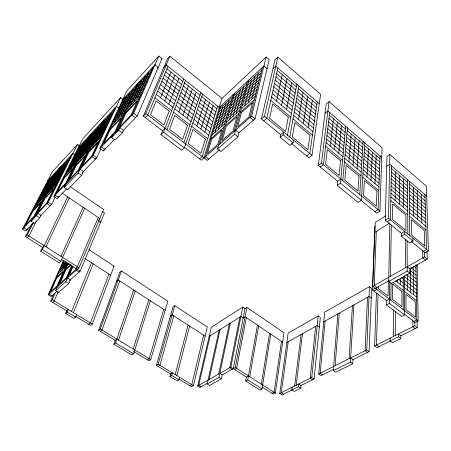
<?xml version="1.0" encoding="UTF-8"?>
<svg xmlns="http://www.w3.org/2000/svg" width="451" height="451" viewBox="0 0 451 451"><rect width="100%" height="100%" fill="white"/><g stroke="black" fill="none" stroke-linecap="round" stroke-linejoin="round"><path stroke-width="0.68" d="M403.262 309.623L403.284 276.897M403.538 207.556L403.555 178.991M400.279 284.378L400.302 278.222M400.832 338.594L400.843 335.764L398.436 333.982L398.419 336.807L400.832 338.594L392.494 342.726L390.081 340.967L390.126 338.149M401.39 236.228L401.401 233.364L404.637 231.397L404.637 234.261L412.93 241.054L409.677 242.988L401.39 236.228L404.637 234.261M399.349 204.044L399.53 175.535M397.263 282.027L397.28 279.558M395.217 335.595L395.459 311.703M393.306 336.553L393.638 309.876M395.132 200.509L395.488 172.056M390.82 300.146L391.096 283.081M374.944 226.092L372.419 289.942L386.535 300.654L386.439 304.921L401.717 316.461L404.637 314.945L389.348 303.354L389.743 281.339M390.448 276.283L391.333 224.756M388.367 280.798L388.063 296.048L378.209 288.527L378.276 286.453M407.208 266.744L409.846 268.841L409.88 273.154L391.355 283.538L388.717 281.497L389.839 223.628M391.468 165.793L390.465 219.761L387.246 221.791M411.385 241.527L425.192 252.819L428.45 250.953L388.508 218.154L389.867 154.473L386.93 156.536L385.289 220.189L401.88 233.759M378.09 294.131L376.455 345.009L378.846 346.729M390.713 340.815L377.008 347.648L374.618 345.928L376.433 293.009M376.794 287.366L376.72 289.401L373.845 291.025M361.076 200.396L376.72 213.193L379.928 211.113L382.065 147.697L329.067 101.627L326.203 103.967L318.321 165.432L337.698 181.285L337.292 185.474L358.139 202.454L361.341 200.295L364.825 142.837M380.058 155.967L378.118 209.625L374.911 211.711M376.309 231.436L374.279 285.483L376.884 287.473M404.491 314.285L415.241 322.442L418.162 320.965L372.695 286.385L375.215 222.518L385.797 215.764M337.85 313.941L333.278 370.604L335.634 372.21L352.767 363.748L353.009 359.605L369.115 351.577L371.68 288.307L369.476 286.633L324.681 312.222L318.688 373.986L321.016 375.553L333.509 369.324M374.978 183.619L376.168 155.448M369.115 351.577L366.736 349.88L369.476 286.633M367.514 297.316L365.101 350.703L367.48 352.394M370.998 180.282L372.351 152.167M366.99 176.922L368.518 148.869M352.767 363.748L350.388 362.097L353.917 304.938M349.068 358.742L352.434 305.772M359.74 194.533L363.111 141.36M357.102 168.629L359.047 140.729M353.015 165.201L355.134 137.369M335.127 365.738L339.287 313.135M348.899 161.757L351.205 133.986M342.766 180.597L347.49 127.892M337.292 185.474L340.466 183.219L345.731 126.381M325.137 321.067L320.154 373.248L322.488 374.82M338.746 153.239L341.492 125.637M300.343 385.853L314.071 379.009L320.34 317.459L318.186 315.925L288.133 333.092L279.783 393.498L282.067 394.963L292.101 389.957M279.783 393.498L311.748 377.464L318.186 315.925M315.683 326.361L310.17 378.254L312.487 379.798M334.546 149.721L337.478 122.187M330.324 146.18L333.447 118.714M300.772 388.159L301.082 385.487L298.771 383.976L298.455 386.648L291.825 389.952L294.137 391.445L300.772 388.159L298.455 386.648M296.217 385.255L302.458 333.774M329.709 112.57L323.412 164.705L320.283 167.039M294.695 386.022L301.014 334.58M318.321 165.432L321.445 163.087L329.067 101.627M291.825 389.952L292.163 387.291M288.24 341.74L281.249 392.765L283.538 394.23M291.555 143.553L308.884 157.726L311.996 155.336L319.24 103.55M262.29 387.155L273.261 394.135L275.358 393.075L284.006 332.753L246.911 307.413L244.978 308.642L233.274 368.653L230.856 367.114L197.662 386.017L200.03 387.46L207.499 383.237M317.233 101.819L309.803 153.537L306.697 155.933M281.475 341.373L274.101 392.269L271.998 393.334M308.174 127.61L312.289 100.528M248.439 375.903L246.376 377.03L245.665 380.977L259.939 390.019L262.031 388.931L270.752 334.123M261.383 384.156L269.546 333.306M303.36 123.574L307.7 96.582M298.511 119.515L303.078 92.607M280.116 137.329L283.194 134.804L283.707 132.104L280.64 134.629L280.116 137.329L289.97 145.369L293.065 142.888L293.533 140.171M249.747 376.737L258.643 325.938M245.665 380.977L247.74 379.855L257.425 325.109M289.767 137.081L298.889 86.011M287.501 135.221L296.826 84.23M219.124 330.166L207.184 383.987L209.58 385.458L221.407 378.823L222.219 374.911L235.27 367.503L246.911 307.413M246.342 317.617L236.595 368.349L234.548 369.504M286.532 109.469L291.656 82.787M230.856 367.114L242.79 307.108L245.028 308.636M239.864 317.132L229.734 367.751L232.158 369.29M281.571 105.308L286.932 78.722M207.184 383.987L218.994 377.318L230.388 323.085M218.729 374.02L229.35 323.739M276.576 101.12L282.174 74.635M209.101 379.505L220.133 329.529M277.951 67.96L266.829 118.241L263.79 120.851M280.629 134.618L261.462 118.946L264.495 116.33L277.855 57.114L320.571 94.248L319.269 103.578L275.82 66.128L272.996 68.715M261.462 118.946L275.065 59.69L277.855 57.114M197.662 386.017L211.305 327.229L242.79 307.108M210.155 335.803L198.688 385.436L201.056 386.879M178.602 378.84L191.562 386.71L193.411 385.65L207.308 326.93L174.768 305.699L173.049 306.905L156.418 365.378L171.008 374.234M203.598 335.127L191.771 384.652L189.922 385.718M233.099 94.654L217.562 148.988L220.905 151.575L237.925 136.822L238.962 132.808L255.04 118.799L269.213 59.645L266.175 57.023L221.999 98.436L204.055 157.918M184.256 147.184L201.439 160.218L251.647 116.031L266.175 57.023M262.437 67.413L250.012 117.469L253.406 120.225M251.731 99.429L258.378 73.13M169.864 376.506L171.684 375.401L172.361 372.847L170.546 373.952L169.864 376.506L177.158 380.92L178.991 379.832L179.639 377.273M176.848 375.576L189.623 326.107M248.208 102.597L254.984 76.275M244.718 105.737L251.613 79.393M175.174 374.555L188.056 325.098M217.562 148.988L234.537 134.139L248.958 79.928M234.035 131.512L247.486 81.293M236.324 113.297L243.506 86.902M232.941 116.341L240.242 89.929M173.798 315.892L159.925 365.276L158.126 366.415M229.593 119.357L237 92.929M156.418 365.378L158.211 364.239L174.768 305.699M220.212 143.655L234.514 93.34M221.52 126.618L229.193 100.161M133.643 351.549L148.948 360.839L150.73 359.678L167.89 301.206L121.488 270.938L119.848 272.274L98.6 330.273L115.185 340.342L116.916 339.107M218.273 129.544L226.047 103.076M163.736 309.392L149.151 358.72L147.37 359.881M215.048 132.447L222.924 105.962M220.607 106.261L205.436 156.644L208.728 159.152M217.653 106.194L202.245 156.536L199.63 158.842M204.822 132.166L213.103 105.754M115.185 340.342L113.877 344.164L131.833 355.01L133.597 353.821L150.341 300.749M133.197 349.012L148.841 299.78M200.858 129.076L209.326 102.732M196.873 125.976L205.532 99.694M118.562 340.105L135.193 290.968M165.083 128.242L162.546 130.711L161.046 134.64L181.809 150.318L184.403 147.939L202.578 94.101M113.877 344.164L115.614 342.929L133.659 289.982M183.89 142.561L200.881 92.743M187.047 118.325L196.174 92.207M182.993 115.168L192.312 89.118M119.752 281.001L101.982 330.014L100.274 331.288M178.912 111.995L188.428 86.011M98.6 330.273L100.302 328.993L121.488 270.938M166.988 129.691L185.474 80.379M75.283 316.112L90.566 325.391L92.252 324.089L114.109 266.113L89.072 249.781M108.967 274.033L90.392 322.955L88.706 324.258M161.046 134.64L163.6 132.166L183.737 78.987M168.854 104.164L178.861 78.356M164.705 100.934L174.909 75.193M65.637 313.422L67.289 312.064L68.332 309.533L66.686 310.891L65.637 313.422L73.936 318.44L75.599 317.109L76.614 314.572M160.533 97.681L170.94 72.019M73.434 312.639L93.21 263.863M71.529 311.478L91.44 262.719M167.981 66.348L147.77 115.061L145.267 117.604M69.46 280.511L80.103 271.231L104.514 212.9L102.371 211.44M162.546 130.711L143.322 116.132L145.82 113.579L169.875 56.178L222.055 98.431M77.183 269.399L78.981 267.821L103.589 209.495L69.905 186.494M143.322 116.132L167.53 58.692L169.875 56.178M76.997 268.306L76.185 270.222L79.122 272.088M59.622 270.375L67.667 263.102L55.546 290.709L58.438 292.485L68.772 283.527L70.407 279.682L67.498 277.855M98.273 217.517L77.358 266.789L75.565 268.368M72.977 266.502L69.212 275.251L75.96 269.309M66.551 278.69L72.053 265.955M55.546 290.709L65.846 281.695L72.442 266.389M123.072 130.615L137.256 115.986L162.01 58.596L158.831 56.037L126.849 90.803L99.919 148.458L103.369 150.938L114.667 139.286M71.765 265.278L66.365 277.76L59.831 283.516L65.823 269.833L71.14 265.075M58.078 291.972L54.182 300.924L52.558 302.317M66.889 311.015L50.613 301.133L53.703 294.108M99.919 148.458L133.693 113.291L158.831 56.037M50.613 301.133L52.231 299.735L55.315 292.705M58.14 286.081L68.09 263.39M64.172 268.26L66.844 262.2M153.363 66.539L132.002 115.056L135.559 117.734M60.141 271.891L64.516 262.037L62.531 263.841M137.352 98.414L148.672 72.893M122.238 132.87L123.388 130.288L119.87 127.689L118.709 130.266L111.707 137.538L115.219 140.098L122.238 132.87L118.709 130.266M62.153 270.081L65.795 261.845M57.035 291.34L51.036 296.572L48.184 294.836L63.58 260.323M63.969 260.616L49.074 294.052L51.927 295.788M133.693 102.281L145.109 76.732M130.08 106.109L141.586 80.537M44.249 245.677L42.524 247.357L40.675 251.184L59.126 262.86L60.891 261.242L84.664 208.317M60.97 256.337L83.136 207.285M117.164 130.502L139.224 81.817M115.557 132.177L137.685 83.474M121.398 115.293L133.118 89.664M111.707 137.538L112.885 134.956M117.92 118.979L129.719 93.329M103.369 150.938L103.95 149.67M105.483 148.086L104.903 149.354L101.447 146.868L124.188 98.053M114.469 122.621L126.353 96.959M96.007 157.873L95.415 159.141L91.993 156.711L115.118 107.857M82.116 172.857L96.779 157.737L100.917 148.841M66.511 188.963L57.17 198.592L53.889 196.388L93.351 155.302L120.603 97.591L123.168 99.536M90.115 134.86L64.149 187.588L67.503 189.865L81.58 175.394L83.424 171.515L80.041 169.159M98.78 139.229L111.014 113.505M45.934 246.753L69.274 197.916M95.826 142.353L108.116 116.623M92.895 145.453L105.252 119.718M64.149 187.588L78.175 173.026L103.617 120.276M40.675 251.184L42.405 249.51L67.718 196.867M78.745 170.512L102.366 121.629M67.503 189.865L68.039 188.76M85.853 152.9L98.352 127.159M83.018 155.899L95.573 130.153M80.21 158.87L92.816 133.124M67.3 182.429L91.316 133.558M73.457 166.019L86.186 140.272M58.991 196.1L58.371 197.358L55.084 195.148L79.494 146.333M70.734 168.9L83.514 143.153M40.348 215.944L51.521 204.421L55.27 196.907M68.039 171.746L80.864 146.011M53.889 196.388L82.792 138.688L120.603 97.591M33.943 222.552L25.713 231.042L22.55 229.023L48.263 202.251L77.38 144.568L79.838 146.31M54.537 186.037L67.588 160.33M39.711 217.827L41.002 215.274L37.777 213.165L36.475 215.713L31.153 221.244L34.366 223.324L39.711 217.827L36.475 215.713M71.636 154.823L46.983 203.581L50.236 205.746M51.741 188.997L64.831 163.301M36.508 220.956L28.915 235.901L27.218 237.626M48.973 191.929L62.103 166.244M42.524 247.357L25.498 236.533L27.19 234.802L33.554 222.354M34.496 216.581L59.493 167.941M35.719 215.307L60.682 166.65M25.498 236.533L31.874 224.091M42.309 198.976L55.535 173.319M31.153 221.244L32.461 218.701M27.528 228.584L26.891 229.83L23.723 227.8L48.979 179.295M39.626 201.811L52.891 176.172M36.971 204.619L50.275 178.996M22.55 229.023L52.463 171.656L77.38 144.568M47.834 180.53L72.893 153.464L74.889 154.868M78.339 147.584L116.426 106.442M122.723 99.637L154.997 64.775M47.676 181.792L58.202 170.444M59.397 169.159L70.367 157.331M78.237 148.841L88.881 137.369M90.087 136.067L101.154 124.132M102.411 122.779L113.934 110.354M123.022 100.55L136.557 85.955M138.096 84.298L152.275 69.009M161.052 59.628L162.01 58.596M46.064 184.893L56.606 173.55M57.807 172.265L68.794 160.438M76.687 151.948L87.347 140.475M88.559 139.179L99.654 127.238M100.911 125.885L112.468 113.455M121.584 103.645L135.159 89.039M136.698 87.381L150.927 72.075M44.435 188.022L54.999 176.685M56.195 175.4L67.21 163.578M75.114 155.088L85.803 143.615M87.015 142.313L98.138 130.378M99.4 129.02L110.985 116.589M120.124 106.769L133.738 92.156M135.289 90.493L149.563 75.176M156.999 68.676L158.211 67.379L154.975 64.797M42.789 191.179L53.376 179.848M54.571 178.562L65.609 166.746M73.53 158.256L84.241 146.784M85.459 145.487L96.604 133.547M97.873 132.188L109.486 119.752M118.652 109.931L132.312 95.308M133.862 93.645L148.182 78.305M41.131 194.364L51.735 183.038M52.936 181.753L63.991 169.942M71.929 161.458L82.668 149.986M83.88 148.689L95.06 136.743M96.328 135.39L107.975 122.948M117.17 113.122L130.863 98.487M132.419 96.824L146.789 81.473M39.457 197.577L50.078 186.263M51.284 184.978L62.356 173.173M70.317 164.688L81.073 153.222M82.296 151.919L93.498 139.979M94.766 138.62L106.447 126.179M115.665 116.347L129.403 101.706M130.965 100.037L145.38 84.675M37.771 200.825L48.404 189.516M49.61 188.23L60.71 176.431M68.682 167.952L79.466 156.486M80.69 155.183L91.919 143.243M93.194 141.89L104.903 129.443M114.148 119.605L127.926 104.953M129.493 103.29L143.954 87.917M163.837 67.453L166.21 64.927L219.304 107.524M36.063 204.1L46.718 192.797M47.93 191.517L59.047 179.724M67.036 171.245L77.843 159.784M79.066 158.481L90.324 146.541M91.604 145.188L103.341 132.735M112.615 122.903L126.432 108.24M128.005 106.577L142.51 91.187M34.344 207.404L45.015 196.112M46.227 194.832L57.367 183.044M65.372 174.576L76.202 163.115M77.431 161.813L88.717 149.873M89.997 148.52L101.763 136.067M111.064 126.229L124.921 111.566M126.5 109.897L141.056 94.496M32.607 210.741L43.296 199.46M44.508 198.181L55.67 186.404M63.687 177.936L74.545 166.481M75.774 165.179L87.088 153.244M88.373 151.891L100.173 139.438M109.492 129.595L123.394 114.926M124.978 113.252L139.579 97.844M98.904 219.338L99.778 218.532L61.911 192.943M219.242 107.53L263.959 65.998L267.06 68.648M219.829 108.832L232.366 97.219M233.787 95.905L246.804 83.852M248.275 82.482L261.805 69.956M218.87 112.023L231.459 100.404M232.879 99.085L245.953 87.02M247.436 85.656L261.022 73.113M99.705 222.884L100.731 221.943L98.555 220.471M217.901 115.242L230.534 103.617M231.966 102.304L245.096 90.228M246.584 88.858L260.227 76.309M216.92 118.5L229.604 106.87M231.042 105.557L244.228 93.47M245.722 92.1L259.426 79.534M215.928 121.793L228.668 110.157M230.111 108.838L243.348 96.745M244.848 95.375L258.615 82.798M214.924 125.124L227.716 113.477M229.164 112.164L242.463 100.06M243.968 98.69L257.797 86.102M61.082 267.093L66.585 262.104M213.915 128.484L226.757 116.837M228.212 115.518L241.561 103.409M243.078 102.039L256.969 89.439M212.889 131.884L225.782 120.237M227.248 118.912L240.654 106.797M242.176 105.427L256.129 92.816M58.151 273.684L66.207 266.428M67.12 265.611L69.172 263.756M211.852 135.323L224.801 123.664M226.272 122.345L239.74 110.224M241.262 108.849L255.283 96.232M56.663 277.021L64.735 269.783M65.649 268.965L70.83 264.32M210.809 138.795L223.809 127.137M225.28 125.818L238.81 113.691M240.344 112.316L254.426 99.688M48.184 294.836L77.166 269.365M219.474 149.788L207.28 160.415L145.82 113.579M113.297 266.795L114.109 266.113M116.533 281.317L118.19 279.992L165.207 310.344M325.002 113.353L327.905 111.014L381.738 157.416M337.698 181.285L340.855 179.03M172.197 314.86L170.472 316.055L172.175 314.843L205.132 336.119M386.676 166.301L389.658 164.237L426.68 196.146M385.289 220.189L388.508 218.154M209.174 336.418L240.93 316.461L243.196 317.989M374.826 232.366L389.72 223.008M243.145 318L245.096 316.777L282.659 342.174M423.348 251.308L426.601 249.437L424.943 194.646M372.695 286.385L424.594 256.844L424.464 251.929M372.419 289.942L388.999 280.623M409.846 268.841L427.249 259.004L427.012 251.269M388.717 281.497L407.225 271.051L407.095 240.862M286.825 342.534L317.183 325.521L319.359 327.054M323.745 321.845L369.053 296.459L371.28 298.134M386.535 300.654L389.427 299.081M386.439 304.921L389.348 303.354M413.905 321.428L416.82 319.945L415.952 265.323M318.688 373.986L366.736 349.88M374.618 345.928L414.785 325.774L417.209 327.606L400.764 335.803M390.081 340.967L398.419 336.807M333.278 370.604L350.388 362.097M67.289 312.064L75.599 317.109M171.684 375.401L178.991 379.832M115.614 342.929L133.597 353.821M52.231 299.735L92.252 324.089M100.302 328.993L150.73 359.678M158.211 364.239L193.411 385.65M65.846 281.695L68.772 283.527M218.994 377.318L221.407 378.823M219.817 373.4L222.219 374.911M42.405 249.51L60.891 261.242M61.449 259.387L80.103 271.231M233.218 368.659L246.376 377.03M247.74 379.855L262.031 388.931M27.19 234.802L78.981 267.821M235.27 367.503L275.358 393.075M84.72 258.384L110.704 275.155M48.263 202.251L51.521 204.421M311.748 377.464L314.071 379.009M78.175 173.026L81.58 175.394M350.647 357.953L353.009 359.605M93.351 155.302L96.779 157.737M116.42 106.447L119.03 108.398M133.693 113.291L137.256 115.986M415.213 328.604L412.795 326.778L412.716 319.793M163.6 132.166L184.403 147.939M154.941 97.777L171.701 110.777M173.539 112.203L189.91 124.904M191.709 126.297L207.702 138.705M393.171 282.619L403.279 290.461M404.615 291.498L416.515 300.738M395.747 280.849L403.279 286.712M404.609 287.749L416.459 296.978M156.334 94.417L172.987 107.377M174.813 108.804L191.083 121.471M192.87 122.858L208.762 135.232M157.715 91.091L174.261 104.018M176.076 105.438L192.244 118.072M194.015 119.459L209.816 131.799M398.295 279.107L403.279 283.002M404.603 284.04L416.397 293.257M159.079 87.804L175.518 100.697M177.322 102.112L193.389 114.706M195.153 116.093L210.854 128.405M401.3 277.771L403.284 279.327M404.598 280.359L416.341 289.57M404.598 276.717L416.279 285.917M160.426 84.557L176.764 97.41M178.557 98.82L194.522 111.386M196.275 112.761L211.88 125.045M161.762 81.338L177.993 94.158M179.78 95.567L195.644 108.093M197.386 109.469L212.9 121.719M406.543 274.648L416.222 282.298M234.537 134.139L237.925 136.822M407.225 271.051L409.88 273.154M163.082 78.158L179.21 90.944M180.986 92.348L196.754 104.841M198.485 106.21L213.909 118.427M408.95 272.99L416.166 278.707M235.602 130.13L238.962 132.808M164.384 75.018L180.417 87.759M182.181 89.163L197.854 101.622M199.573 102.991L214.901 115.174M410.371 270.594L416.11 275.155M165.675 71.906L181.612 84.613M183.36 86.011L198.942 98.436M200.65 99.801L215.888 111.949M411.295 267.838L416.053 271.632M166.955 68.828L182.79 81.501M184.527 82.894L200.018 95.279M201.715 96.644L216.863 108.764M413.635 266.248L415.997 268.142M415.563 265.013L417.209 266.332M251.647 116.031L255.04 118.799M424.594 256.844L427.249 259.004M425.479 260.007L422.829 257.854L422.632 250.13M340.466 183.219L361.341 200.295M283.194 134.804L293.065 142.888M264.495 116.33L311.996 155.336M321.445 163.087L379.928 211.113M270.78 100.376L290.816 117.113M293.003 118.946L312.442 135.187M325.645 146.214L342.58 160.37M344.44 161.92L360.93 175.704M362.739 177.215L378.806 190.638M390.82 200.667L407.721 214.794M409.576 216.339L426.015 230.078M271.547 96.903L291.459 113.596M293.635 115.422L312.955 131.619M326.079 142.617L342.918 156.739M344.767 158.284L361.166 172.034M362.965 173.545L378.936 186.94M390.887 196.952L407.704 211.045M409.547 212.59L425.902 226.306M272.308 93.475L292.09 110.117M294.261 111.938L313.462 128.09M326.507 139.066L343.25 153.148M345.088 154.693L361.392 168.409M363.185 169.914L379.071 183.275M390.955 193.27L407.681 207.342M409.514 208.881L425.789 222.569M273.058 90.082L292.722 106.678M294.875 108.494L313.958 124.6M326.93 135.548L343.577 149.597M345.404 151.136L361.623 164.818M363.399 166.323L379.201 179.656M391.023 189.629L407.665 203.672M409.485 205.211L425.676 218.87M273.796 86.727L293.342 103.279M295.484 105.089L314.454 121.15M327.353 132.064L343.904 146.079M345.72 147.618L361.849 161.272M363.613 162.766L379.33 176.076M391.09 186.026L407.642 200.035M409.457 201.574L425.564 215.212M274.529 83.412L293.956 99.913M296.087 101.717L314.945 117.739M327.77 128.625L344.226 142.606M346.03 144.14L362.068 157.76M363.827 159.254L379.46 172.53M391.158 182.458L407.625 196.444M409.429 197.978L425.456 211.587M275.973 76.89L295.168 93.295M297.271 95.093L315.909 111.025M328.587 121.855L344.863 135.762M346.644 137.29L362.508 150.843M364.25 152.331L379.714 165.551M391.288 175.433L407.586 189.364M409.373 190.891L425.242 204.45M275.257 80.137L294.565 96.587M296.679 98.386L315.429 114.362M328.181 125.22L344.547 139.167M346.34 140.695L362.288 154.281M364.042 155.775L379.59 169.018M391.22 178.929L407.608 192.887M409.401 194.415L425.349 208.001M276.683 73.688L295.76 90.042M297.852 91.835L316.382 107.721M328.988 118.523L345.173 132.397M346.949 133.919L362.722 147.443M364.453 148.926L379.838 162.112M391.35 171.978L407.569 185.88M409.345 187.402L425.135 200.937M277.382 70.514L296.352 86.823M298.427 88.61L316.856 104.452M329.388 115.225L345.483 129.065M347.247 130.581L362.937 144.072M364.662 145.555L379.962 158.713M391.417 168.556L407.552 182.424M409.316 183.946L425.028 197.453M389.867 154.473L426.358 186.195L428.45 250.953M421.133 194.11L421.848 222.907M417.22 190.739L417.773 219.49M417.169 264.337L418.162 320.965M417.107 321.309L417.209 327.606M413.279 187.357L413.674 216.052M414.728 321.58L414.785 325.774M412.896 238.179L412.93 241.054M413.172 266.569L413.516 294.689M410.348 267.781L410.557 292.383M409.294 181.161L409.728 235.58M407.535 179.645L407.828 234.018M407.512 274.225L407.591 290.072M405.443 239.047L405.505 267.714M404.598 275.516L404.637 314.945M401.931 291.307L401.897 306.607L392.246 299.238L392.466 283.972L401.931 291.307M392.686 204.134L392.449 219.395L405.917 230.472L405.872 215.127L392.686 204.134M376.968 191.021L376.376 206.18L363.568 195.638L364.436 180.569L376.968 191.021M358.996 176.031L357.998 191.061L344.84 180.237L346.131 165.303L358.996 176.031M340.544 160.641L339.124 175.529L325.594 164.401L327.33 149.619L340.544 160.641M310.04 135.199L307.886 149.839L292.349 137.053L294.881 122.554L310.04 135.199M288.285 117.051L285.584 131.495L269.557 118.309L272.652 104.012L288.285 117.051M252.397 102.856L248.845 117.063L237.66 126.911L241.42 112.682L252.397 102.856M236.809 116.803L232.97 131.044L222.242 140.486L226.267 126.241L236.809 116.803M221.841 130.204L217.737 144.455L207.437 153.526L211.705 139.274L221.841 130.204M205.402 139.088L200.999 153.317L188.202 143.559L192.921 129.426L205.402 139.088M187.515 125.237L182.655 139.325L169.553 129.33L174.74 115.349L187.515 125.237M169.198 111.059L163.871 124.995L150.448 114.751L156.125 100.934L169.198 111.059M63.084 272.28L57.08 285.94L50.749 291.515L56.798 277.912L63.084 272.28M137.177 101.278L131.106 115.033L119.583 127.047L125.806 113.269L137.177 101.278M121.048 118.28L114.768 132.064L103.809 143.486L110.219 129.691L121.048 118.28M98.03 142.539L91.485 156.339L82.206 166.019L88.841 152.224L98.03 142.539M84.991 156.288L78.311 170.078L69.42 179.351L76.18 165.573L84.991 156.288M72.481 169.469L65.688 183.241L57.164 192.126L64.031 178.376L72.481 169.469M53.551 189.426L46.6 203.142L37.85 212.269L44.863 198.581L53.551 189.426M41.221 202.42L34.186 216.091L25.808 224.823L32.9 211.186L41.221 202.42M415.45 316.952L405.99 309.73L405.951 294.418L415.23 301.606L415.45 316.952M424.695 245.919L411.605 235.151L411.442 219.778L424.261 230.472L424.695 245.919"/></g></svg>
